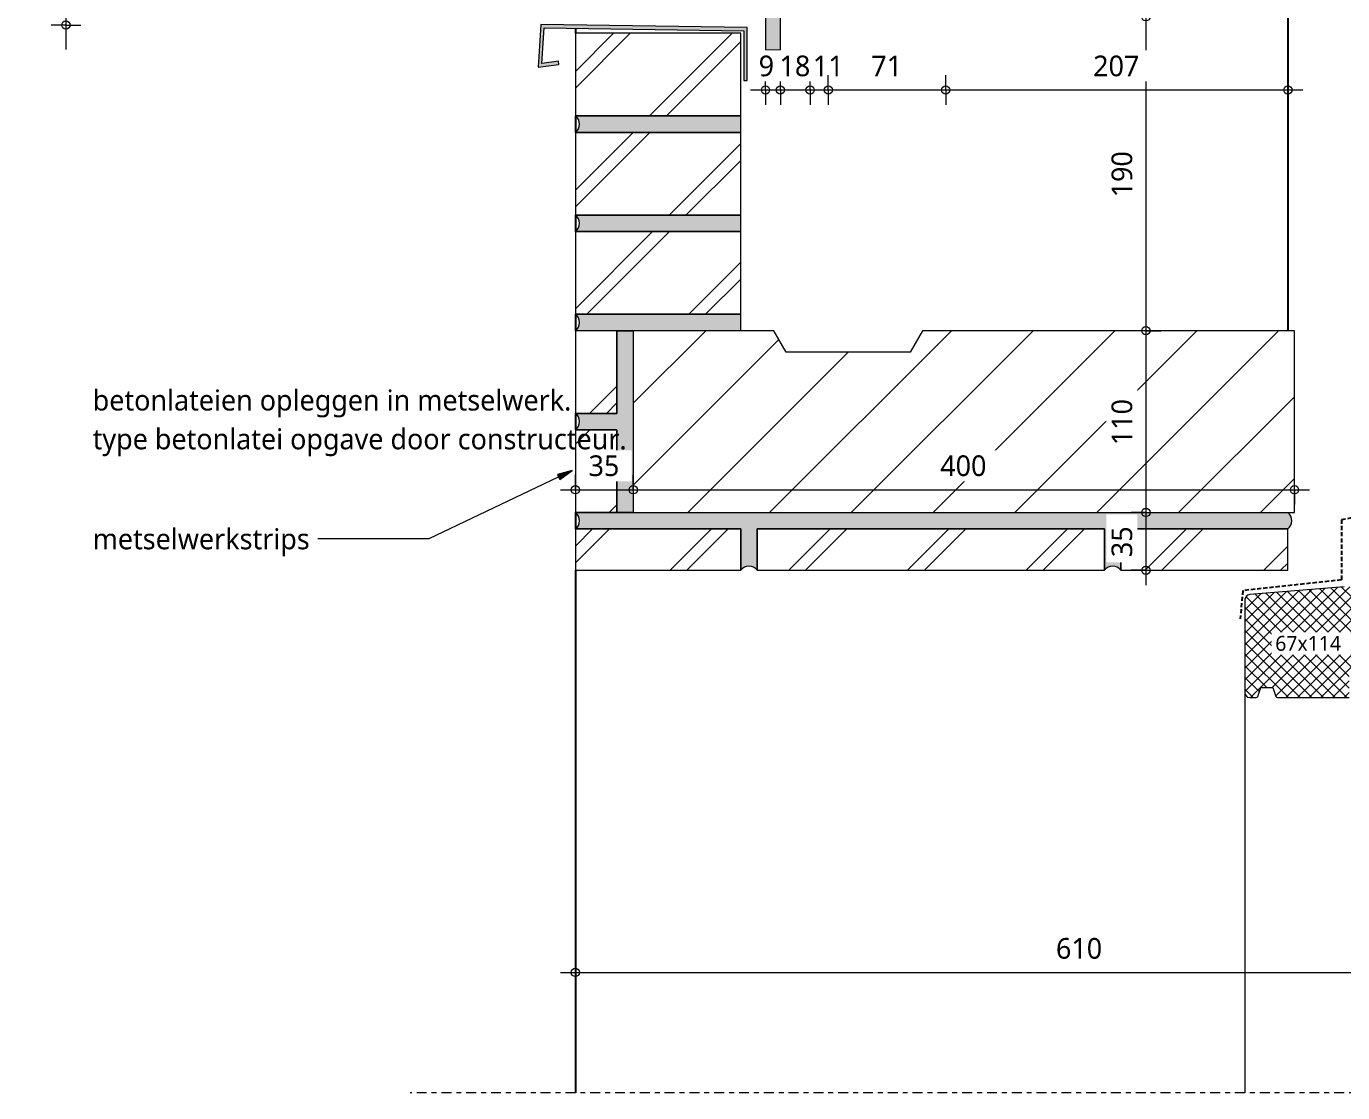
# Model space of a CAD drawing. Header units: millimetres. Extents: x -435 to 27166, y -19117 to 26500.
# Drawn here: x 7054 to 7851, y 10073 to 10719 of the extents above; entities that cross this region are included whole.
import ezdxf

# ---------------------------------------------------------------- set-up
doc = ezdxf.new("R2010")
doc.units = ezdxf.units.MM
doc.linetypes.add('MV_center', pattern=[15, 6, -3, 3, -3])
doc.linetypes.add('MV_hidden', pattern=[3.75, 2.5, -1.25])
for name, color, linetype, lineweight in [('A-ANNO-DIMS', 211, 'Continuous', 13), ('A-ANNO-DIMS-5', 211, 'Continuous', 13), ('A-DETL', 90, 'Continuous', 13), ('A-DETL-GENF', 92, 'Continuous', 18), ('G-ANNO-TEXT', 231, 'Continuous', 13)]:
    doc.layers.add(name, color=color, linetype=linetype, lineweight=lineweight)
doc.styles.add('Segoe UI_2', font='segoeui.ttf', dxfattribs={"height": 9})
doc.styles.add('Segoe UI_3', font='segoeui.ttf', dxfattribs={"height": 12.5})
doc.dimstyles.new('2_5_mm_2', dxfattribs={"dimscale": 304.8, "dimtxt": 13.092049, "dimasz": 0.016404, "dimexe": 0.029528, "dimexo": 0.0625, "dimgap": 0.014764, "dimtad": 1, "dimdec": 0, "dimzin": 0, "dimdsep": 46, "dimtxsty": 'Segoe UI_3', "dimblk1": 'DOTBLANK', "dimblk2": 'DOTBLANK', "dimsah": 1, "dimcen": 0.09, "dimdle": 0.029528, "dimazin": 0, "dimtfac": 1, "dimtdec": 4, "dimtix": 1, "dimtmove": 2, "dimatfit": 3, "dimfxl": 0.029528, "dimfxlon": 1, "dimtvp": 1, "dimtfill": 1, "dimtolj": 1, "dimtzin": 0, "dimarcsym": 2})
doc.dimstyles.new('2_5_mm_4', dxfattribs={"dimscale": 304.8, "dimtxt": 13.092049, "dimasz": 0.016404, "dimexe": 0.029528, "dimexo": 0.0625, "dimgap": 0.014764, "dimtad": 1, "dimdec": 0, "dimzin": 0, "dimdsep": 46, "dimtxsty": 'Segoe UI_3', "dimblk1": 'DOTBLANK', "dimblk2": 'DOTBLANK', "dimsah": 1, "dimcen": 0.09, "dimdle": 0.029528, "dimazin": 0, "dimtfac": 1, "dimtdec": 4, "dimtix": 1, "dimtmove": 0, "dimatfit": 3, "dimfxl": 0.029528, "dimfxlon": 1, "dimtvp": 1, "dimtfill": 1, "dimtolj": 1, "dimtzin": 0, "dimarcsym": 2})
pattern_1 = [(45, (0, 0), (-35.92102, 35.92102), []), (45, (10.16, 0), (-35.92102, 35.92102), [])]

# ---------------------------------------------------------------- blocks, each defined once
blk = doc.blocks.new('NLRS_00_DI_maskeer - Type 1-4234979-Details Appartement')
at = {"layer": 'A-DETL-GENF', "linetype": 'MV_center'}
blk.add_line((-100, 0), (825, 0), dxfattribs=at)
blk = doc.blocks.new('DIMBLOCK417-Details Appartement')
at = {"layer": 'A-ANNO-DIMS-5'}
for p, q in [((7386.56, 10145.95), (7386.56, 10154.95)), ((7996.56, 10145.95), (7996.56, 10154.95)), ((7377.56, 10145.95), (8005.56, 10145.95)), ((7386.56, 10145.95), (7386.56, 10136.95)), ((7996.56, 10145.95), (7996.56, 10136.95))]:
    blk.add_line(p, q, dxfattribs=at)
for centre in [(7386.56, 10145.95), (7996.56, 10145.95)]:
    blk.add_circle(centre, 2.5, dxfattribs=at)
at = {"layer": 'A-ANNO-DIMS-5', "color": 0, "insert": (7677.28, 10166.76), "char_height": 12.5, "width": 34.2774, "attachment_point": 1, "line_spacing_factor": 1.142579, "style": 'Segoe UI_3', "bg_fill": 3, "box_fill_scale": 1.25, "bg_fill_color": 9, "bg_fill_true_color": 13158600, "bg_fill_transparency": 0}
blk.add_mtext('610', dxfattribs=at)
blk = doc.blocks.new('_DotBlank')
at = {"color": 0, "linetype": 'ByBlock', "lineweight": -2}
blk.add_line((-0.5, 0), (-1, 0), dxfattribs=at)
blk.add_circle((0, 0), 0.5, dxfattribs=at)
blk = doc.blocks.new('DIMBLOCK420-Details Appartement')
at = {"layer": 'A-ANNO-DIMS-5'}
for p, q in [((7078.36, 10819.34), (7069.36, 10819.34)), ((7078.36, 10819.34), (7078.36, 10710.34)), ((7078.36, 10819.34), (7087.36, 10819.34)), ((7078.36, 10719.34), (7069.36, 10719.34)), ((7078.36, 10719.34), (7087.36, 10719.34))]:
    blk.add_line(p, q, dxfattribs=at)
for centre in [(7078.36, 10819.34), (7078.36, 10719.34)]:
    blk.add_circle(centre, 2.5, dxfattribs=at)
at = {"layer": 'A-ANNO-DIMS-5', "color": 0, "insert": (7057.55, 10755.06), "char_height": 12.5, "width": 34.2774, "attachment_point": 1, "rotation": 90, "line_spacing_factor": 1.142579, "style": 'Segoe UI_3', "bg_fill": 3, "box_fill_scale": 1.25, "bg_fill_color": 9, "bg_fill_true_color": 13158600, "bg_fill_transparency": 0}
blk.add_mtext('100', dxfattribs=at)
blk = doc.blocks.new('DIMBLOCK424-Details Appartement')
at = {"layer": 'A-ANNO-DIMS-5'}
for p, q in [((7731.69, 10724.34), (7722.69, 10724.34)), ((7731.69, 10724.34), (7731.69, 10534.34)), ((7731.69, 10724.34), (7740.69, 10724.34)), ((7731.69, 10534.34), (7722.69, 10534.34)), ((7731.69, 10534.34), (7740.69, 10534.34))]:
    blk.add_line(p, q, dxfattribs=at)
for centre in [(7731.69, 10724.34), (7731.69, 10534.34)]:
    blk.add_circle(centre, 2.5, dxfattribs=at)
at = {"layer": 'A-ANNO-DIMS-5', "color": 0, "insert": (7710.88, 10615.06), "char_height": 12.5, "width": 34.2774, "attachment_point": 1, "rotation": 90, "line_spacing_factor": 1.142579, "style": 'Segoe UI_3', "bg_fill": 3, "box_fill_scale": 1.25, "bg_fill_color": 9, "bg_fill_true_color": 13158600, "bg_fill_transparency": 0}
blk.add_mtext('190', dxfattribs=at)
blk = doc.blocks.new('DIMBLOCK425-Details Appartement')
at = {"layer": 'A-ANNO-DIMS-5'}
for p, q in [((7731.69, 10534.34), (7722.69, 10534.34)), ((7731.69, 10534.34), (7731.69, 10424.34)), ((7731.69, 10534.34), (7740.69, 10534.34)), ((7731.69, 10424.34), (7722.69, 10424.34)), ((7731.69, 10424.34), (7740.69, 10424.34))]:
    blk.add_line(p, q, dxfattribs=at)
for centre in [(7731.69, 10534.34), (7731.69, 10424.34)]:
    blk.add_circle(centre, 2.5, dxfattribs=at)
at = {"layer": 'A-ANNO-DIMS-5', "color": 0, "insert": (7710.88, 10465.06), "char_height": 12.5, "width": 34.2774, "attachment_point": 1, "rotation": 90, "line_spacing_factor": 1.142579, "style": 'Segoe UI_3', "bg_fill": 3, "box_fill_scale": 1.25, "bg_fill_color": 9, "bg_fill_true_color": 13158600, "bg_fill_transparency": 0}
blk.add_mtext('110', dxfattribs=at)
blk = doc.blocks.new('DIMBLOCK426-Details Appartement')
at = {"layer": 'A-ANNO-DIMS-5'}
for p, q in [((7731.69, 10424.34), (7722.69, 10424.34)), ((7731.69, 10424.34), (7731.69, 10380.34)), ((7731.69, 10424.34), (7740.69, 10424.34)), ((7731.69, 10389.34), (7722.69, 10389.34)), ((7731.69, 10389.34), (7740.69, 10389.34))]:
    blk.add_line(p, q, dxfattribs=at)
for centre in [(7731.69, 10424.34), (7731.69, 10389.34)]:
    blk.add_circle(centre, 2.5, dxfattribs=at)
at = {"layer": 'A-ANNO-DIMS-5', "color": 0, "insert": (7710.88, 10397.32), "char_height": 12.5, "width": 22.8516, "attachment_point": 1, "rotation": 90, "line_spacing_factor": 1.142579, "style": 'Segoe UI_3', "bg_fill": 3, "box_fill_scale": 1.25, "bg_fill_color": 9, "bg_fill_true_color": 13158600, "bg_fill_transparency": 0}
blk.add_mtext('35', dxfattribs=at)
blk = doc.blocks.new('DIMBLOCK427-Details Appartement')
at = {"layer": 'A-ANNO-DIMS-5'}
for p, q in [((7501.56, 10680.05), (7501.56, 10689.05)), ((7510.56, 10680.05), (7510.56, 10689.05)), ((7492.56, 10680.05), (7510.56, 10680.05)), ((7501.56, 10680.05), (7501.56, 10671.05)), ((7510.56, 10680.05), (7510.56, 10671.05))]:
    blk.add_line(p, q, dxfattribs=at)
for centre in [(7501.56, 10680.05), (7510.56, 10680.05)]:
    blk.add_circle(centre, 2.5, dxfattribs=at)
at = {"layer": 'A-ANNO-DIMS-5', "color": 0, "insert": (7497.44, 10700.86), "char_height": 12.5, "width": 11.4258, "attachment_point": 1, "line_spacing_factor": 1.142579, "style": 'Segoe UI_3', "bg_fill": 3, "box_fill_scale": 1.25, "bg_fill_color": 9, "bg_fill_true_color": 13158600, "bg_fill_transparency": 0}
blk.add_mtext('9', dxfattribs=at)
blk = doc.blocks.new('DIMBLOCK428-Details Appartement')
at = {"layer": 'A-ANNO-DIMS-5'}
for p, q in [((7510.56, 10680.05), (7510.56, 10689.05)), ((7528.56, 10680.05), (7528.56, 10689.05)), ((7510.56, 10680.05), (7528.56, 10680.05)), ((7510.56, 10680.05), (7510.56, 10671.05)), ((7528.56, 10680.05), (7528.56, 10671.05))]:
    blk.add_line(p, q, dxfattribs=at)
for centre in [(7510.56, 10680.05), (7528.56, 10680.05)]:
    blk.add_circle(centre, 2.5, dxfattribs=at)
at = {"layer": 'A-ANNO-DIMS-5', "color": 0, "insert": (7510.04, 10700.86), "char_height": 12.5, "width": 22.8516, "attachment_point": 1, "line_spacing_factor": 1.142579, "style": 'Segoe UI_3', "bg_fill": 3, "box_fill_scale": 1.25, "bg_fill_color": 9, "bg_fill_true_color": 13158600, "bg_fill_transparency": 0}
blk.add_mtext('18', dxfattribs=at)
blk = doc.blocks.new('DIMBLOCK429-Details Appartement')
at = {"layer": 'A-ANNO-DIMS-5'}
for p, q in [((7528.56, 10680.05), (7528.56, 10689.05)), ((7539.56, 10680.05), (7539.56, 10689.05)), ((7528.56, 10680.05), (7539.56, 10680.05)), ((7528.56, 10680.05), (7528.56, 10671.05)), ((7539.56, 10680.05), (7539.56, 10671.05))]:
    blk.add_line(p, q, dxfattribs=at)
for centre in [(7528.56, 10680.05), (7539.56, 10680.05)]:
    blk.add_circle(centre, 2.5, dxfattribs=at)
at = {"layer": 'A-ANNO-DIMS-5', "color": 0, "insert": (7530.22, 10700.86), "char_height": 12.5, "width": 22.8516, "attachment_point": 1, "line_spacing_factor": 1.142579, "style": 'Segoe UI_3', "bg_fill": 3, "box_fill_scale": 1.25, "bg_fill_color": 9, "bg_fill_true_color": 13158600, "bg_fill_transparency": 0}
blk.add_mtext('11', dxfattribs=at)
blk = doc.blocks.new('DIMBLOCK430-Details Appartement')
at = {"layer": 'A-ANNO-DIMS-5'}
for p, q in [((7539.56, 10680.05), (7539.56, 10689.05)), ((7610.56, 10680.05), (7610.56, 10689.05)), ((7539.56, 10680.05), (7610.56, 10680.05)), ((7539.56, 10680.05), (7539.56, 10671.05)), ((7610.56, 10680.05), (7610.56, 10671.05))]:
    blk.add_line(p, q, dxfattribs=at)
for centre in [(7539.56, 10680.05), (7610.56, 10680.05)]:
    blk.add_circle(centre, 2.5, dxfattribs=at)
at = {"layer": 'A-ANNO-DIMS-5', "color": 0, "insert": (7565.54, 10700.86), "char_height": 12.5, "width": 22.8516, "attachment_point": 1, "line_spacing_factor": 1.142579, "style": 'Segoe UI_3', "bg_fill": 3, "box_fill_scale": 1.25, "bg_fill_color": 9, "bg_fill_true_color": 13158600, "bg_fill_transparency": 0}
blk.add_mtext('71', dxfattribs=at)
blk = doc.blocks.new('DIMBLOCK431-Details Appartement')
at = {"layer": 'A-ANNO-DIMS-5'}
for p, q in [((7610.56, 10680.05), (7610.56, 10689.05)), ((7817.56, 10680.05), (7817.56, 10689.05)), ((7610.56, 10680.05), (7826.56, 10680.05)), ((7610.56, 10680.05), (7610.56, 10671.05)), ((7817.56, 10680.05), (7817.56, 10671.05))]:
    blk.add_line(p, q, dxfattribs=at)
for centre in [(7610.56, 10680.05), (7817.56, 10680.05)]:
    blk.add_circle(centre, 2.5, dxfattribs=at)
at = {"layer": 'A-ANNO-DIMS-5', "color": 0, "insert": (7699.78, 10700.86), "char_height": 12.5, "width": 34.2774, "attachment_point": 1, "line_spacing_factor": 1.142579, "style": 'Segoe UI_3', "bg_fill": 3, "box_fill_scale": 1.25, "bg_fill_color": 9, "bg_fill_true_color": 13158600, "bg_fill_transparency": 0}
blk.add_mtext('207', dxfattribs=at)
blk = doc.blocks.new('DIMBLOCK432-Details Appartement')
at = {"layer": 'A-ANNO-DIMS-5'}
for p, q in [((7386.56, 10438.08), (7386.56, 10447.08)), ((7421.56, 10438.08), (7421.56, 10447.08)), ((7377.56, 10438.08), (7421.56, 10438.08)), ((7386.56, 10438.08), (7386.56, 10429.08)), ((7421.56, 10438.08), (7421.56, 10429.08))]:
    blk.add_line(p, q, dxfattribs=at)
for centre in [(7386.56, 10438.08), (7421.56, 10438.08)]:
    blk.add_circle(centre, 2.5, dxfattribs=at)
at = {"layer": 'A-ANNO-DIMS-5', "color": 0, "insert": (7394.54, 10458.89), "char_height": 12.5, "width": 22.8516, "attachment_point": 1, "line_spacing_factor": 1.142579, "style": 'Segoe UI_3', "bg_fill": 3, "box_fill_scale": 1.25, "bg_fill_color": 9, "bg_fill_true_color": 13158600, "bg_fill_transparency": 0}
blk.add_mtext('35', dxfattribs=at)
blk = doc.blocks.new('DIMBLOCK433-Details Appartement')
at = {"layer": 'A-ANNO-DIMS-5'}
for p, q in [((7421.56, 10438.08), (7421.56, 10447.08)), ((7821.56, 10438.08), (7821.56, 10447.08)), ((7421.56, 10438.08), (7830.56, 10438.08)), ((7421.56, 10438.08), (7421.56, 10429.08)), ((7821.56, 10438.08), (7821.56, 10429.08))]:
    blk.add_line(p, q, dxfattribs=at)
for centre in [(7421.56, 10438.08), (7821.56, 10438.08)]:
    blk.add_circle(centre, 2.5, dxfattribs=at)
at = {"layer": 'A-ANNO-DIMS-5', "color": 0, "insert": (7607.28, 10458.89), "char_height": 12.5, "width": 34.2774, "attachment_point": 1, "line_spacing_factor": 1.142579, "style": 'Segoe UI_3', "bg_fill": 3, "box_fill_scale": 1.25, "bg_fill_color": 9, "bg_fill_true_color": 13158600, "bg_fill_transparency": 0}
blk.add_mtext('400', dxfattribs=at)

msp = doc.modelspace()

# ---------------------------------------------------------------- hatches: boundary and pattern name
at = {"layer": 'A-DETL-GENF', "lineweight": 13}
h = msp.add_hatch(dxfattribs=at)
h.set_pattern_fill('FP_17', color=254, style=0, pattern_type=2)
h.set_pattern_definition([(0, (0, 0), (20.32, 5.08), [1.676, -13.564, 1.676, -13.564, -81.28]), (0, (0, 0), (20.32, 5.08), [-30.48, 1.676, -28.804, 1.676, -13.564, -35.56]), (0, (0, 0), (20.32, 5.08), [-76.2, 1.676, -8.484, 1.676, -23.724]), (120, (7.62, 2.54), (-14.559409, 15.0576362), [1.676, -13.564, 1.676, -13.564, -81.28]), (120, (7.62, 2.54), (-14.559409, 15.0576362), [-30.48, 1.676, -28.804, 1.676, -13.564, -35.56]), (120, (7.62, 2.54), (-14.559409, 15.0576362), [-76.2, 1.676, -8.484, 1.676, -23.724]), (240, (10.16, 12.7), (-5.760591, -20.1376362), [1.676, -13.564, 1.676, -13.564, -81.28]), (240, (10.16, 12.7), (-5.760591, -20.1376362), [-30.48, 1.676, -28.804, 1.676, -13.564, -35.56]), (240, (10.16, 12.7), (-5.760591, -20.1376362), [-76.2, 1.676, -8.484, 1.676, -23.724])])
h.paths.add_polyline_path([(7510.56, 10704.34), (7510.56, 11464.95), (7501.56, 11464.95), (7501.56, 10704.34)])
at = {"layer": 'A-DETL-GENF'}
for points in [[(7490.56, 10685.87), (7490.56, 10717.84), (7365.73, 10719.61), (7364.01, 10693.79), (7376.56, 10695.44), (7376.3, 10697.42), (7366.17, 10696.09), (7367.6, 10717.58), (7488.56, 10715.87), (7488.56, 10685.87)], [(7486.56, 10654.34), (7486.56, 10664.34), (7386.56, 10664.34), (7387.62, 10663.35), (7388.43, 10662.14), (7388.93, 10660.78), (7389.1, 10659.34), (7388.93, 10657.9), (7388.43, 10656.53), (7387.62, 10655.33), (7386.56, 10654.34), (7435.95, 10654.34)], [(7486.56, 10594.34), (7486.56, 10604.34), (7386.56, 10604.34), (7387.61, 10603.34), (7388.4, 10602.13), (7388.89, 10600.77), (7389.06, 10599.34), (7388.89, 10597.9), (7388.4, 10596.54), (7387.61, 10595.33), (7386.56, 10594.34), (7435.95, 10594.34)], [(7486.56, 10534.34), (7486.56, 10544.34), (7386.56, 10544.34), (7387.62, 10543.35), (7388.43, 10542.14), (7388.93, 10540.78), (7389.1, 10539.34), (7388.93, 10537.9), (7388.43, 10536.53), (7387.62, 10535.33), (7386.56, 10534.34), (7435.95, 10534.34)], [(7421.56, 10424.34), (7421.56, 10534.34), (7411.56, 10534.34), (7411.56, 10484.34), (7386.56, 10484.34), (7387.63, 10483.35), (7388.43, 10482.14), (7388.94, 10480.78), (7389.11, 10479.34), (7388.94, 10477.9), (7388.43, 10476.53), (7387.63, 10475.32), (7386.56, 10474.34), (7411.56, 10474.34), (7411.56, 10424.34)], [(7706.56, 10389.34), (7707.55, 10390.39), (7708.76, 10391.18), (7710.12, 10391.67), (7711.56, 10391.84), (7712.99, 10391.67), (7714.35, 10391.18), (7715.56, 10390.39), (7716.56, 10389.34), (7716.56, 10414.34), (7817.56, 10414.34), (7818.69, 10415.52), (7819.48, 10416.94), (7819.9, 10418.52), (7819.9, 10420.15), (7819.48, 10421.73), (7818.69, 10423.16), (7817.56, 10424.34), (7386.56, 10424.34), (7387.61, 10423.34), (7388.4, 10422.13), (7388.89, 10420.77), (7389.06, 10419.34), (7388.89, 10417.9), (7388.4, 10416.54), (7387.61, 10415.33), (7386.56, 10414.34), (7486.56, 10414.34), (7486.56, 10389.34), (7487.55, 10390.39), (7488.76, 10391.18), (7490.12, 10391.67), (7491.56, 10391.84), (7492.99, 10391.67), (7494.35, 10391.18), (7495.56, 10390.39), (7496.56, 10389.34), (7496.56, 10414.34), (7706.56, 10414.34), (7706.56, 10409.75)]]:
    msp.add_hatch(color=9, dxfattribs=at).paths.add_polyline_path(points)
at = {"layer": 'A-DETL-GENF', "lineweight": 13}
h = msp.add_hatch(dxfattribs=at)
h.set_pattern_fill('FP_10', color=57, style=0, pattern_type=2)
h.set_pattern_definition(pattern_1)
h.paths.add_polyline_path([(7435.95, 10544.34), (7486.56, 10544.34), (7486.56, 10594.34), (7386.56, 10594.34), (7386.56, 10544.34)])
h.paths.add_polyline_path([(7386.56, 10604.34), (7486.56, 10604.34), (7486.56, 10654.34), (7386.56, 10654.34), (7386.56, 10606.12)])
h.paths.add_polyline_path([(7486.56, 10664.34), (7486.56, 10714.34), (7386.56, 10714.34), (7386.56, 10664.34), (7435.95, 10664.34)])
h = msp.add_hatch(dxfattribs=at)
h.set_pattern_fill('FP_10', color=57, style=0, pattern_type=2)
h.set_pattern_definition(pattern_1)
h.paths.add_polyline_path([(7386.56, 10484.34), (7411.56, 10484.34), (7411.56, 10534.34), (7386.56, 10534.34)])
h = msp.add_hatch(dxfattribs=at)
h.set_pattern_fill('FP_78', color=250, style=0, pattern_type=2)
h.set_pattern_definition([(45, (0, 0), (-24.74874, 24.74874), [])])
h.paths.add_polyline_path([(7821.56, 10424.34), (7821.56, 10534.34), (7596.56, 10534.34), (7589.06, 10521.35), (7514.06, 10521.35), (7506.56, 10534.34), (7421.56, 10534.34), (7421.56, 10424.34), (7673.15, 10424.34)])
h = msp.add_hatch(dxfattribs=at)
h.set_pattern_fill('FP_10', color=57, style=0, pattern_type=2)
h.set_pattern_definition(pattern_1)
h.paths.add_polyline_path([(7386.56, 10424.34), (7411.56, 10424.34), (7411.56, 10474.34), (7386.56, 10474.34)])
h = msp.add_hatch(dxfattribs=at)
h.set_pattern_fill('FP_10', color=57, style=0, pattern_type=2)
h.set_pattern_definition(pattern_1)
h.paths.add_polyline_path([(7673.15, 10389.34), (7706.56, 10389.34), (7706.56, 10414.34), (7496.56, 10414.34), (7496.56, 10389.34)])
h.paths.add_polyline_path([(7486.56, 10389.34), (7486.56, 10414.34), (7386.56, 10414.34), (7386.56, 10389.34)])
h.paths.add_polyline_path([(7716.56, 10389.34), (7817.56, 10389.34), (7817.56, 10414.34), (7716.56, 10414.34), (7716.56, 10409.75)])
h = msp.add_hatch(dxfattribs=at)
h.set_pattern_fill('FP_20', color=250, style=0, pattern_type=2)
h.set_pattern_definition([(45, (0, 0), (-3.535534, 3.535534), []), (135, (0, 0), (-3.535534, -3.535534), [])])
h.paths.add_polyline_path([(7854.56, 10312.34), (7854.56, 10329.34), (7861.25, 10329.34), (7863.25, 10321.34), (7876.56, 10321.34), (7876.56, 10341.34), (7902.56, 10341.34), (7903.34, 10341.44), (7904.06, 10341.74), (7904.68, 10342.22), (7905.16, 10342.84), (7905.46, 10343.56), (7905.56, 10344.34), (7905.56, 10376.34), (7905.46, 10377.12), (7905.16, 10377.84), (7904.68, 10378.46), (7904.06, 10378.94), (7903.34, 10379.24), (7902.56, 10379.34), (7884.61, 10379.34), (7884.61, 10369.34), (7856.56, 10369.34), (7856.56, 10379.34), (7851.56, 10379.34), (7794.56, 10374.6), (7793.8, 10374.46), (7793.1, 10374.14), (7792.5, 10373.66), (7792.02, 10373.06), (7791.7, 10372.36), (7791.56, 10371.6), (7791.56, 10315.34), (7791.75, 10314.36), (7791.96, 10313.84), (7792.44, 10313.22), (7793.06, 10312.74), (7793.78, 10312.44), (7794.56, 10312.34), (7798.6, 10312.37), (7798.83, 10312.46), (7799.03, 10312.6), (7799.19, 10312.78), (7799.3, 10313), (7801.24, 10318.34), (7808.38, 10318.34), (7810.43, 10312.78), (7810.59, 10312.6), (7810.79, 10312.46), (7811.02, 10312.37), (7811.26, 10312.34)])
at = {"layer": 'G-ANNO-TEXT'}
msp.add_hatch(color=7, dxfattribs=at).paths.add_polyline_path([(7384.57, 10449.68), (7375.77, 10447.23), (7377.14, 10444.37)])

# ---------------------------------------------------------------- linework, layer by layer
at = {"layer": 'A-DETL', "lineweight": 18}
for p, q in [((7501.56, 11464.95), (7501.56, 10704.34)), ((7078.43, 10704.61), (7078.43, 10769.61)), ((7510.56, 10704.34), (7510.56, 10732.84)), ((7365.73, 10719.61), (7364.01, 10693.79)), ((7490.56, 10717.84), (7365.73, 10719.61)), ((7366.17, 10696.09), (7367.6, 10717.58)), ((7367.6, 10717.58), (7488.56, 10715.87)), ((7486.56, 10714.34), (7386.56, 10714.34)), ((7386.56, 10714.34), (7386.56, 10664.34)), ((7486.56, 10664.34), (7486.56, 10714.34)), ((7488.56, 10715.87), (7488.56, 10685.87)), ((7490.56, 10685.87), (7490.56, 10717.84)), ((7501.56, 10704.34), (7510.56, 10704.34)), ((7364.01, 10693.79), (7376.56, 10695.44)), ((7376.3, 10697.42), (7366.17, 10696.09)), ((7376.56, 10695.44), (7376.3, 10697.42)), ((7488.56, 10685.87), (7490.56, 10685.87)), ((7386.56, 10664.34), (7486.56, 10664.34)), ((7486.56, 10664.34), (7386.56, 10664.34)), ((7486.56, 10654.34), (7486.56, 10664.34)), ((7486.56, 10654.34), (7386.56, 10654.34)), ((7386.56, 10654.34), (7386.56, 10604.34)), ((7386.56, 10654.34), (7486.56, 10654.34)), ((7486.56, 10604.34), (7486.56, 10654.34)), ((7386.56, 10604.34), (7486.56, 10604.34)), ((7486.56, 10604.34), (7386.56, 10604.34)), ((7486.56, 10594.34), (7486.56, 10604.34)), ((7486.56, 10594.34), (7386.56, 10594.34)), ((7386.56, 10594.34), (7386.56, 10544.34)), ((7386.56, 10594.34), (7486.56, 10594.34)), ((7486.56, 10544.34), (7486.56, 10594.34)), ((7386.56, 10544.34), (7486.56, 10544.34)), ((7486.56, 10544.34), (7386.56, 10544.34)), ((7486.56, 10534.34), (7486.56, 10544.34)), ((7411.56, 10534.34), (7386.56, 10534.34)), ((7386.56, 10534.34), (7386.56, 10484.34)), ((7411.56, 10534.34), (7421.56, 10534.34)), ((7411.56, 10484.34), (7411.56, 10534.34)), ((7421.56, 10534.34), (7411.56, 10534.34)), ((7411.56, 10534.34), (7411.56, 10484.34)), ((7506.56, 10534.34), (7421.56, 10534.34)), ((7421.56, 10534.34), (7421.56, 10424.34)), ((7514.06, 10521.35), (7506.56, 10534.34)), ((7596.56, 10534.34), (7589.06, 10521.35)), ((7821.56, 10534.34), (7596.56, 10534.34)), ((7821.56, 10424.34), (7821.56, 10534.34)), ((7589.06, 10521.35), (7514.06, 10521.35)), ((7386.56, 10484.34), (7411.56, 10484.34)), ((7411.56, 10484.34), (7386.56, 10484.34)), ((7411.56, 10474.34), (7386.56, 10474.34)), ((7386.56, 10474.34), (7386.56, 10424.34)), ((7386.56, 10474.34), (7411.56, 10474.34)), ((7411.56, 10424.34), (7411.56, 10474.34)), ((7411.56, 10474.34), (7411.56, 10424.34)), ((7386.56, 10424.34), (7411.56, 10424.34)), ((7421.56, 10424.34), (7386.56, 10424.34)), ((7411.56, 10424.34), (7421.56, 10424.34)), ((7421.56, 10424.34), (7821.56, 10424.34)), ((7486.56, 10414.34), (7386.56, 10414.34)), ((7386.56, 10414.34), (7386.56, 10389.34)), ((7386.56, 10414.34), (7486.56, 10414.34)), ((7486.56, 10389.34), (7486.56, 10414.34)), ((7486.56, 10414.34), (7486.56, 10389.34)), ((7496.56, 10414.34), (7496.56, 10389.34)), ((7706.56, 10414.34), (7496.56, 10414.34)), ((7496.56, 10389.34), (7496.56, 10414.34)), ((7496.56, 10414.34), (7706.56, 10414.34)), ((7706.56, 10389.34), (7706.56, 10414.34)), ((7706.56, 10414.34), (7706.56, 10389.34)), ((7716.56, 10414.34), (7716.56, 10389.34)), ((7817.56, 10414.34), (7716.56, 10414.34)), ((7716.56, 10389.34), (7716.56, 10414.34)), ((7716.56, 10414.34), (7817.56, 10414.34)), ((7817.56, 10389.34), (7817.56, 10414.34)), ((7386.56, 10389.34), (7486.56, 10389.34)), ((7496.56, 10389.34), (7706.56, 10389.34)), ((7716.56, 10389.34), (7817.56, 10389.34)), ((7851.56, 10379.34), (7794.56, 10374.6)), ((7791.56, 10371.6), (7791.56, 10315.34)), ((7794.56, 10312.34), (7798.36, 10312.34)), ((7799.3, 10313), (7801.24, 10318.34)), ((7801.24, 10318.34), (7808.38, 10318.34)), ((7808.38, 10318.34), (7810.32, 10313)), ((7811.26, 10312.34), (7854.56, 10312.34))]:
    msp.add_line(p, q, dxfattribs=at)
at = {"layer": 'A-DETL', "lineweight": 25}
for p, q in [((7817.56, 11201.97), (7817.56, 10534.34)), ((7386.56, 10717.31), (7386.56, 10714.34)), ((7386.56, 10664.34), (7386.56, 10654.34)), ((7386.56, 10604.34), (7386.56, 10594.34)), ((7386.56, 10544.34), (7386.56, 10534.34)), ((7386.56, 10484.34), (7386.56, 10474.34)), ((7386.56, 10424.34), (7386.56, 10414.34)), ((7386.56, 10389.34), (7386.56, 10073.18))]:
    msp.add_line(p, q, dxfattribs=at)
at = {"layer": 'A-DETL', "linetype": 'MV_hidden', "lineweight": 25}
for p, q in [((7900.33, 10428.82), (7849.91, 10419.92)), ((7849.91, 10419.92), (7849.91, 10383.53)), ((7849.91, 10383.53), (7790.26, 10377.02)), ((7790.26, 10377.02), (7788.76, 10359.91))]:
    msp.add_line(p, q, dxfattribs=at)
at = {"layer": 'A-DETL'}
msp.add_line((7791.56, 10315.34), (7791.56, 10073.18), dxfattribs=at)
at = {"layer": 'A-DETL', "lineweight": 18}
for centre, radius, start, end in [((7382.92, 10659.34), 6.19, 306.0664, 53.9336), ((7382.81, 10599.34), 6.25, 306.8699, 53.1301), ((7382.91, 10539.34), 6.19, 306.11332, 53.88668), ((7382.93, 10479.34), 6.18, 305.97474, 54.02526), ((7382.81, 10419.34), 6.25, 306.8699, 53.1301), ((7813.52, 10419.34), 6.43, 308.93095, 51.06905), ((7491.56, 10385.59), 6.25, 36.8699, 143.1301), ((7711.56, 10385.59), 6.25, 36.8699, 143.1301), ((7794.78, 10371.38), 3.23, 93.95684, 176.04316), ((7794.56, 10315.34), 3, 180, 270), ((7798.36, 10313.34), 1, 270, 340), ((7811.26, 10313.34), 1, 200, 270)]:
    msp.add_arc(centre, radius, start, end, dxfattribs=at)
at = {"layer": 'G-ANNO-TEXT', "color": 250}
for p, q in [((7384.57, 10449.68), (7297.9, 10408.3)), ((7384.57, 10449.68), (7375.77, 10447.23)), ((7375.77, 10447.23), (7377.14, 10444.37)), ((7377.14, 10444.37), (7384.57, 10449.68)), ((7231.08, 10408.3), (7230.74, 10408.3)), ((7297.9, 10408.3), (7231.08, 10408.3))]:
    msp.add_line(p, q, dxfattribs=at)

# ---------------------------------------------------------------- block references
at = {"layer": 'A-DETL-GENF', "linetype": 'MV_center', "rotation": 180}
msp.add_blockref('NLRS_00_DI_maskeer - Type 1-4234979-Details Appartement', (8111.56, 10073.18), dxfattribs=at)

# ---------------------------------------------------------------- texts
at = {"layer": 'G-ANNO-TEXT', "color": 7, "char_height": 12.5, "attachment_point": 1, "style": 'Segoe UI_3'}
for s, insert, width in [('betonlateien opleggen in metselwerk.', (7094.58, 10498.54), 353.5442), ('type betonlatei opgave door constructeur.', (7094.58, 10475.06), 395.2319), ('metselwerkstrips', (7094.58, 10414.55), 155.9282)]:
    msp.add_mtext(s, dxfattribs=dict(at, insert=insert, width=width))

# ---------------------------------------------------------------- next in the draw order: texts
at = {"layer": 'G-ANNO-TEXT', "color": 7, "insert": (7809.93, 10349.61), "char_height": 9, "width": 51.308, "attachment_point": 1, "style": 'Segoe UI_2', "bg_fill": 3, "box_fill_scale": 1.25, "bg_fill_color": 9, "bg_fill_true_color": 13158600, "bg_fill_transparency": 0}
msp.add_mtext('67x114', dxfattribs=at)

# ---------------------------------------------------------------- next in the draw order: dimensions: what is measured, and where the dimension line sits
at = {"layer": 'A-ANNO-DIMS'}
for base, p1, p2, override, picture, middle in [((7078.36, 10719.34), (7087.36, 10819.34), (7087.36, 10719.34), {"dimpost": '<>', "dimfxl": 100}, 'DIMBLOCK420-Details Appartement', (7067.36, 10769.34)), ((7731.69, 10534.34), (7722.69, 10724.34), (7740.69, 10534.34), {"dimpost": '<>', "dimfxl": 190.850727}, 'DIMBLOCK424-Details Appartement', (7720.69, 10629.34))]:
    dim = msp.add_linear_dim(base=base, p1=p1, p2=p2, angle=90, dimstyle='2_5_mm_4', override=override, dxfattribs=at)
    dim.commit()
    dim.dimension.update_dxf_attribs({"geometry": picture, "text_midpoint": middle})
dim = msp.add_linear_dim(base=(7510.56, 10680.05), p1=(7501.56, 10689.05), p2=(7510.56, 10689.05), dimstyle='2_5_mm_2', override={"dimpost": '<>', "dimfxl": 9}, dxfattribs=at)
dim.commit()
dim.dimension.update_dxf_attribs({"geometry": 'DIMBLOCK427-Details Appartement', "text_midpoint": (7503.16, 10692.52), "dimtype": 160})
for base, p1, p2, override, picture, middle in [((7421.56, 10438.08), (7386.56, 10447.08), (7421.56, 10447.08), {"dimpost": '<>', "dimfxl": 35}, 'DIMBLOCK432-Details Appartement', (7404.06, 10449.04)), ((7996.56, 10145.95), (7386.56, 10154.95), (7996.56, 10154.95), {"dimpost": '<>', "dimfxl": 610}, 'DIMBLOCK417-Details Appartement', (7691.56, 10156.95))]:
    dim = msp.add_linear_dim(base=base, p1=p1, p2=p2, dimstyle='2_5_mm_4', override=override, dxfattribs=at)
    dim.commit()
    dim.dimension.update_dxf_attribs({"geometry": picture, "text_midpoint": middle})

# ---------------------------------------------------------------- next in the draw order: dimensions: what is measured, and where the dimension line sits
dim = msp.add_linear_dim(base=(7528.56, 10680.05), p1=(7510.56, 10689.05), p2=(7528.56, 10689.05), dimstyle='2_5_mm_4', override={"dimpost": '<>', "dimfxl": 18}, dxfattribs=at)
dim.commit()
dim.dimension.update_dxf_attribs({"geometry": 'DIMBLOCK428-Details Appartement', "text_midpoint": (7519.56, 10691.04)})
dim = msp.add_linear_dim(base=(7731.69, 10424.34), p1=(7740.69, 10534.34), p2=(7740.69, 10424.34), angle=90, dimstyle='2_5_mm_4', override={"dimpost": '<>', "dimfxl": 110}, dxfattribs=at)
dim.commit()
dim.dimension.update_dxf_attribs({"geometry": 'DIMBLOCK425-Details Appartement', "text_midpoint": (7720.69, 10479.34)})

# ---------------------------------------------------------------- next in the draw order: dimensions: what is measured, and where the dimension line sits
dim = msp.add_linear_dim(base=(7539.56, 10680.05), p1=(7528.56, 10689.05), p2=(7539.56, 10689.05), dimstyle='2_5_mm_2', override={"dimpost": '<>', "dimfxl": 11}, dxfattribs=at)
dim.commit()
dim.dimension.update_dxf_attribs({"geometry": 'DIMBLOCK429-Details Appartement', "text_midpoint": (7541.65, 10692.52), "dimtype": 160})
dim = msp.add_linear_dim(base=(7731.69, 10389.34), p1=(7740.69, 10424.34), p2=(7740.69, 10389.34), angle=90, dimstyle='2_5_mm_4', override={"dimpost": '<>', "dimfxl": 34.999916}, dxfattribs=at)
dim.commit()
dim.dimension.update_dxf_attribs({"geometry": 'DIMBLOCK426-Details Appartement', "text_midpoint": (7720.73, 10406.84)})

# ---------------------------------------------------------------- next in the draw order: dimensions: what is measured, and where the dimension line sits
for base, p1, p2, override, picture, middle in [((7610.56, 10680.05), (7539.56, 10689.05), (7610.56, 10689.05), {"dimpost": '<>', "dimfxl": 71}, 'DIMBLOCK430-Details Appartement', (7575.06, 10690.94)), ((7821.56, 10438.08), (7421.56, 10447.08), (7821.56, 10447.08), {"dimpost": '<>', "dimfxl": 400}, 'DIMBLOCK433-Details Appartement', (7621.56, 10449.04))]:
    dim = msp.add_linear_dim(base=base, p1=p1, p2=p2, dimstyle='2_5_mm_4', override=override, dxfattribs=at)
    dim.commit()
    dim.dimension.update_dxf_attribs({"geometry": picture, "text_midpoint": middle})

# ---------------------------------------------------------------- next in the draw order: dimensions: what is measured, and where the dimension line sits
dim = msp.add_linear_dim(base=(7817.56, 10680.05), p1=(7610.56, 10689.05), p2=(7817.56, 10689.05), dimstyle='2_5_mm_4', override={"dimpost": '<>', "dimfxl": 206.999989}, dxfattribs=at)
dim.commit()
dim.dimension.update_dxf_attribs({"geometry": 'DIMBLOCK431-Details Appartement', "text_midpoint": (7714.06, 10691.01)})

doc.saveas('drawing.dxf')
